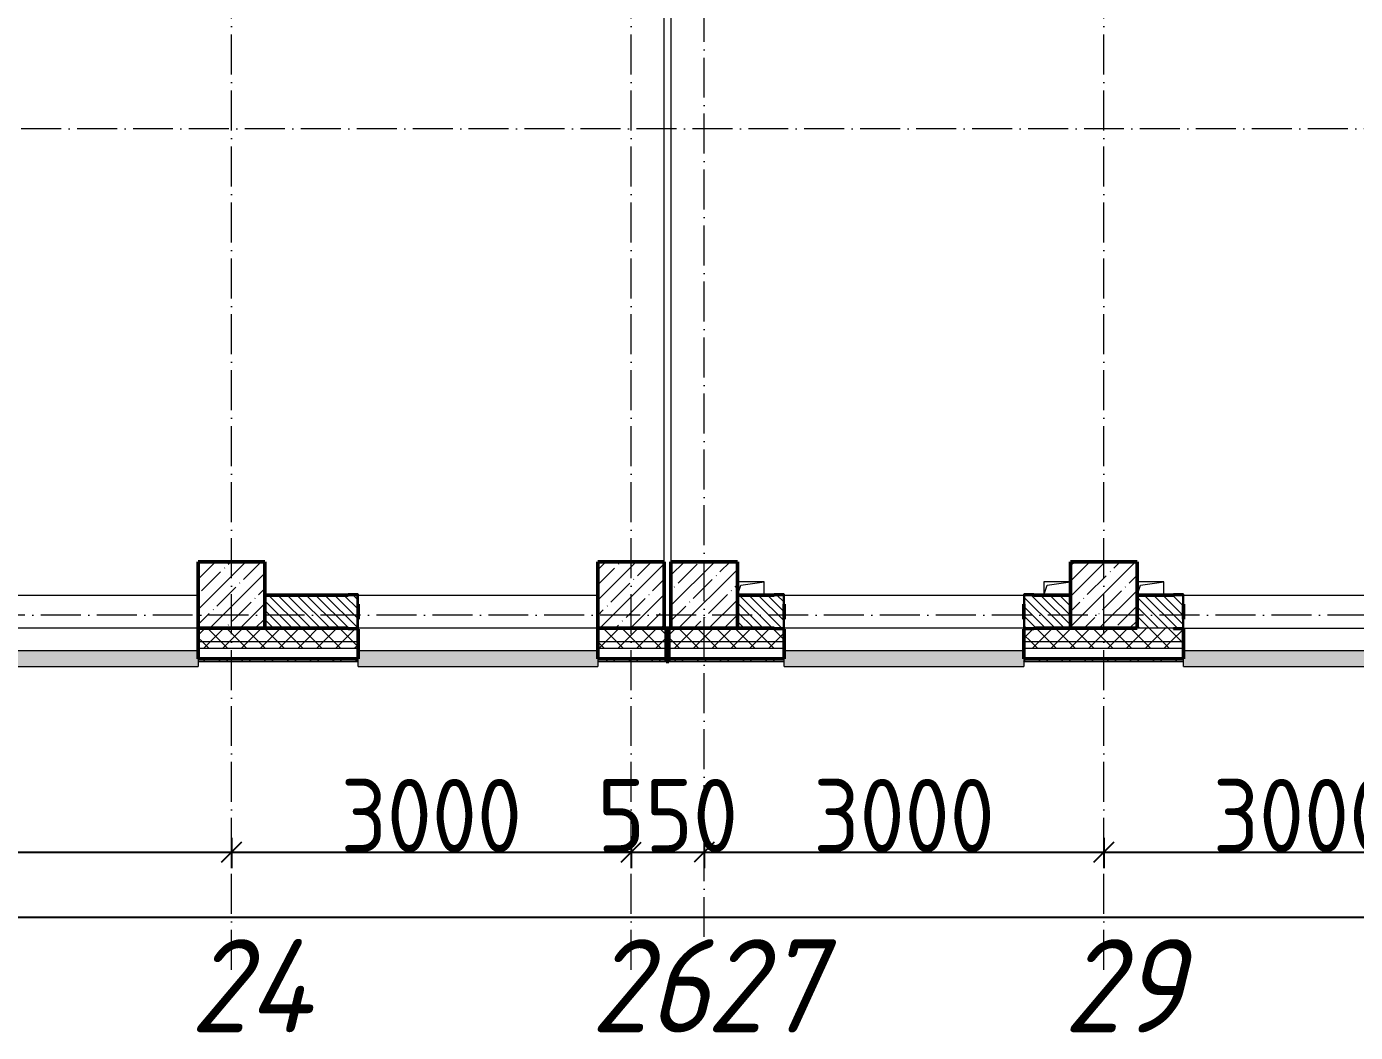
# Model space of a CAD drawing. Header units: millimetres. Extents: x -12989 to 629078, y -109036 to 555275.
# Drawn here: x 550078 to 560058, y 85832 to 93383 of the extents above; entities that cross this region are included whole.
import ezdxf

# ---------------------------------------------------------------- set-up
doc = ezdxf.new("R2010")
doc.units = ezdxf.units.MM
doc.linetypes.add('50_200_ШТРИХ_1Т_ш5_п1_п1_', pattern=[700, 500, -100, 0, -100])
for name, color, linetype, lineweight in [('A-____-____-DIMS', 7, 'Continuous', 9), ('A-FLOR-____-OTLN', 7, 'Continuous', 9), ('A-GENM-____-MCUT', 7, 'Continuous', 25), ('A-GENM-____-OTLN', 7, 'Continuous', 9), ('A-GENM-____-OTLN-1', 7, 'Continuous', 25), ('A-GLAZ-____-OTLN', 7, 'Continuous', 9), ('A-WALL-____-MCUT-2', 7, 'Continuous', 50), ('A-WALL-____-MCUT-3', 7, 'Continuous', 9), ('A-WALL-____-OTLN', 7, 'Continuous', 9), ('A-WALL-____-PATT-1', 7, 'Continuous', 9), ('A-WALL-FNSH-MCUT-1', 7, 'Continuous', 9), ('S-COLS-____-MCUT', 7, 'Continuous', 50), ('S-COLS-____-OTLN', 7, 'Continuous', 9), ('S-GRID-____-IDEN', 7, 'Continuous', 9), ('S-GRID-____-OTLN-1', 7, '50_200_ШТРИХ_1Т_ш5_п1_п1_', 9)]:
    doc.layers.add(name, color=color, linetype=linetype, lineweight=lineweight)
doc.layers.add('A-GLAZ-____-OTLN-1', color=7, linetype='Continuous', lineweight=9, true_color=0xc0c0c0)
doc.styles.add('ISOCPEUR_I', font='isocpeui.ttf', dxfattribs={"width": 0.9, "height": 2.5})
doc.styles.add('ISOCPEUR_I_9', font='isocpeui.ttf', dxfattribs={"width": 0.9, "height": 250})
doc.styles.add('СПДС', font='isocpeur.ttf', dxfattribs={"width": 0.9})
doc.dimstyles.new('ISO-2_5_0_9К_БОЛЬШОЙ_ОСИ', dxfattribs={"dimscale": 304.8, "dimtxt": 248.995294, "dimasz": 0.492126, "dimexe": 0.393701, "dimexo": 0, "dimgap": 0, "dimtad": 1, "dimdec": 0, "dimzin": 0, "dimdsep": 46, "dimtxsty": 'ISOCPEUR_I_9', "dimblk1": 'OBLIQUE', "dimblk2": 'OBLIQUE', "dimsah": 1, "dimcen": 0.09, "dimdle": 0.393701, "dimazin": 0, "dimtfac": 1, "dimtdec": 4, "dimtix": 1, "dimtmove": 0, "dimatfit": 3, "dimfxl": 1, "dimtvp": 1, "dimtolj": 1, "dimtzin": 0, "dimarcsym": 2})
pattern_1 = [(45, (516567.8, 90784.41), (-70.71068, 70.71068), []), (135, (516567.8, 90784.41), (-70.71068, -70.71068), [])]
pattern_2 = [(135, (516567.8, 90784.41), (-35.35534, -35.35534), [])]
pattern_3 = [(45, (516567.8, 90784.41), (-85.53659, 85.53659), []), (45, (516624.82, 90784.41), (-85.53659, 85.53659), [])]

# ---------------------------------------------------------------- blocks, each defined once
blk = doc.blocks.new('BSC_Колонна _Прямоугольная - 500х500-V66-АР1_План отверстий 2 этажа в осях 1-64_А-ГГ')
at = {"layer": 'S-COLS-____-OTLN'}
h = blk.add_hatch(dxfattribs=at)
h.set_pattern_fill('FP_95', color=256, style=0, pattern_type=2)
h.set_pattern_definition([(45, (-41600, 1668.96), (-114.04925, 114.04925), []), (45, (-41485.95, 1668.96), (-114.04925, 114.04925), [201.613, -40.323, 3.353, -36.97])])
h.paths.add_polyline_path([(-250, -250), (250, -250), (250, 250), (-250, 250), (-250, -175.1)], flags=0)
at = {"layer": 'S-COLS-____-MCUT'}
for p, q in [((250, 250), (-250, 250)), ((-250, 250), (-250, -250)), ((250, -250), (250, 250)), ((-250, -250), (250, -250))]:
    blk.add_line(p, q, dxfattribs=at)
blk = doc.blocks.new('BSC_Колонна _Прямоугольная - 500х500-V67-АР1_План отверстий 2 этажа в осях 1-64_А-ГГ')
at = {"layer": 'S-COLS-____-OTLN'}
h = blk.add_hatch(dxfattribs=at)
h.set_pattern_fill('FP_96', color=256, style=0, pattern_type=2)
h.set_pattern_definition([(45, (-38050, 1668.96), (-114.04925, 114.04925), []), (45, (-37935.95, 1668.96), (-114.04925, 114.04925), [201.613, -40.323, 3.353, -36.97])])
h.paths.add_polyline_path([(-250, -250), (250, -250), (250, 250), (-250, 250)], flags=0)
at = {"layer": 'S-COLS-____-MCUT'}
for p, q in [((250, 250), (-250, 250)), ((-250, 250), (-250, -250)), ((250, -250), (250, 250)), ((-250, -250), (250, -250))]:
    blk.add_line(p, q, dxfattribs=at)
blk = doc.blocks.new('BSC_Колонна _Прямоугольная - 500х500-V87-АР1_План отверстий 2 этажа в осях 1-64_А-ГГ')
at = {"layer": 'S-COLS-____-OTLN'}
h = blk.add_hatch(dxfattribs=at)
h.set_pattern_fill('FP_116', color=256, style=0, pattern_type=2)
h.set_pattern_definition([(45, (-38600, 1668.96), (-114.04925, 114.04925), []), (45, (-38485.95, 1668.96), (-114.04925, 114.04925), [201.613, -40.323, 3.353, -36.97])])
h.paths.add_polyline_path([(-250, -250), (250, -250), (250, 250), (-250, 250)], flags=0)
at = {"layer": 'S-COLS-____-MCUT'}
for p, q in [((250, 250), (-250, 250)), ((-250, 250), (-250, -250)), ((250, -250), (250, 250)), ((-250, -250), (250, -250))]:
    blk.add_line(p, q, dxfattribs=at)
blk = doc.blocks.new('BSC_Колонна _Прямоугольная - 500х500-V94-АР1_План отверстий 2 этажа в осях 1-64_А-ГГ')
at = {"layer": 'S-COLS-____-OTLN'}
h = blk.add_hatch(dxfattribs=at)
h.set_pattern_fill('FP_123', color=256, style=0, pattern_type=2)
h.set_pattern_definition([(45, (-35050, 1668.96), (-114.04925, 114.04925), []), (45, (-34935.95, 1668.96), (-114.04925, 114.04925), [201.613, -40.323, 3.353, -36.97])])
h.paths.add_polyline_path([(-250, -250), (250, -250), (250, 250), (-250, 250)], flags=0)
at = {"layer": 'S-COLS-____-MCUT'}
for p, q in [((250, 250), (-250, 250)), ((-250, 250), (-250, -250)), ((250, -250), (250, 250)), ((-250, -250), (250, -250))]:
    blk.add_line(p, q, dxfattribs=at)
blk = doc.blocks.new('Фахверк_СКБ_Уголок - 250_2700-27497298-АР1_План отверстий 2 этажа в осях 1-64_А-ГГ')
at = {"layer": 'A-GENM-____-MCUT'}
for p, q in [((200, 181), (125, 181)), ((125, 181), (125, 106)), ((125, 106), (131, 106)), ((131, 106), (131, 175)), ((131, 175), (200, 175)), ((200, 175), (200, 181)), ((131, -6), (125, -6)), ((125, -6), (125, -81)), ((125, -81), (200, -81)), ((131, -75), (131, -6)), ((200, -75), (131, -75)), ((200, -81), (200, -75))]:
    blk.add_line(p, q, dxfattribs=at)
blk = doc.blocks.new('AR_Отверстие прямоугольное _в плите_ - AR_Отверстие прямоугольное _в плите_-30510712-АР1_План отверстий 2 этажа в осях 1-64_А-ГГ')
at = {"layer": 'A-GENM-____-OTLN'}
for p, q in [((100, 50), (-100, 50)), ((-100, -50), (-75, 25)), ((-75, 25), (100, 50)), ((100, -50), (100, 50))]:
    blk.add_line(p, q, dxfattribs=at)
blk = doc.blocks.new('AR_Отверстие прямоугольное _в плите_ - AR_Отверстие прямоугольное _в плите_-V161-АР1_План отверстий 2 этажа в осях 1-64_А-ГГ')
at = {"layer": 'A-GENM-____-OTLN'}
for p, q in [((100, 50), (-100, 50)), ((-100, 50), (-100, -50)), ((-100, -50), (-75, 25)), ((-75, 25), (100, 50))]:
    blk.add_line(p, q, dxfattribs=at)
blk = doc.blocks.new('Отлив_СКБ - Отлив витража_120_НВФ-V194-АР1_План отверстий 2 этажа в осях 1-64_А-ГГ')
at = {"layer": 'A-GLAZ-____-OTLN-1'}
for points in [[(1800, -2), (1800, 0), (0, 0), (0, -2), (1544.5, -2)], [(1544.5, -120), (1800, -120), (1800, -2), (0, -2), (0, -120)]]:
    blk.add_hatch(color=256, dxfattribs=at).paths.add_polyline_path(points, flags=0)
at = {"layer": 'A-GLAZ-____-OTLN'}
for p, q in [((0, 0), (1800, 0)), ((1800, -2), (0, -2)), ((0, -120), (0, -83)), ((1800, -83), (1800, -120)), ((0, -120), (1800, -120))]:
    blk.add_line(p, q, dxfattribs=at)
blk = doc.blocks.new('Отлив_СКБ - Отлив витража_120_НВФ-31885687-АР1_План отверстий 2 этажа в осях 1-64_А-ГГ')
at = {"layer": 'A-GLAZ-____-OTLN-1'}
for points in [[(0, -2), (1800, -2), (1800, 0), (0, 0)], [(1484.9, -120), (1800, -120), (1800, -2), (0, -2), (0, -120)]]:
    blk.add_hatch(color=256, dxfattribs=at).paths.add_polyline_path(points, flags=0)
at = {"layer": 'A-GLAZ-____-OTLN'}
for p, q in [((0, 0), (1800, 0)), ((1800, -2), (0, -2)), ((0, -120), (0, -83)), ((1800, -63), (1800, -120)), ((0, -120), (1800, -120))]:
    blk.add_line(p, q, dxfattribs=at)
blk = doc.blocks.new('Стены 7 - Стены 4-31196221-АР1_План отверстий 2 этажа в осях 1-64_А-ГГ')
at = {"layer": 'A-WALL-____-MCUT-2'}
for p, q in [((-1798.5, 41030.2), (-1798.5, 41010.2)), ((-1548.5, 41030.2), (-1798.5, 41030.2)), ((-1548.5, 41010.2), (-1548.5, 41030.2)), ((-1798.5, 41010.2), (-1548.5, 41010.2))]:
    blk.add_line(p, q, dxfattribs=at)
blk = doc.blocks.new('_Oblique')
at = {"color": 0, "linetype": 'ByBlock', "lineweight": -2}
blk.add_line((-0.5, -0.5), (0.5, 0.5), dxfattribs=at)
blk = doc.blocks.new('*D2915')
at = {"layer": 'A-____-____-DIMS', "color": 0, "lineweight": -2, "transparency": 16777216}
for p, q in [((312820.7, -90355.9), (312820.7, -90582)), ((318820.7, -90355.9), (318820.7, -90582)), ((312700.7, -90462), (318940.7, -90462))]:
    blk.add_line(p, q, dxfattribs=at)
at = {"layer": 'Defpoints', "color": 0, "transparency": 16777216}
for p in [(312820.7, -90355.9), (318820.7, -90355.9), (318820.7, -90462)]:
    blk.add_point(p, dxfattribs=at)
at = {"layer": 'A-____-____-DIMS', "color": 0, "lineweight": -2, "transparency": 16777216, "xscale": 150, "yscale": 150, "zscale": 150, "rotation": 180}
blk.add_blockref('_Oblique', (312820.7, -90462), dxfattribs=at)
at = {"layer": 'A-____-____-DIMS', "color": 0, "lineweight": -2, "transparency": 16777216, "xscale": 150, "yscale": 150, "zscale": 150}
blk.add_blockref('_Oblique', (318820.7, -90462), dxfattribs=at)
at = {"layer": 'A-____-____-DIMS', "color": 0, "transparency": 16777216, "insert": (315820.7, -90187.7), "char_height": 548.64, "attachment_point": 5, "style": 'СПДС'}
blk.add_mtext('\\A1;6000', dxfattribs=at)
blk = doc.blocks.new('*D2916')
at = {"layer": 'A-____-____-DIMS', "color": 0, "lineweight": -2, "transparency": 16777216}
for p, q in [((318820.7, -90355.9), (318820.7, -90582)), ((321820.7, -90355.9), (321820.7, -90582)), ((318700.7, -90462), (321940.7, -90462))]:
    blk.add_line(p, q, dxfattribs=at)
at = {"layer": 'Defpoints', "color": 0, "transparency": 16777216}
for p in [(318820.7, -90355.9), (321820.7, -90355.9), (321820.7, -90462)]:
    blk.add_point(p, dxfattribs=at)
at = {"layer": 'A-____-____-DIMS', "color": 0, "lineweight": -2, "transparency": 16777216, "xscale": 150, "yscale": 150, "zscale": 150, "rotation": 180}
blk.add_blockref('_Oblique', (318820.7, -90462), dxfattribs=at)
at = {"layer": 'A-____-____-DIMS', "color": 0, "lineweight": -2, "transparency": 16777216, "xscale": 150, "yscale": 150, "zscale": 150}
blk.add_blockref('_Oblique', (321820.7, -90462), dxfattribs=at)
at = {"layer": 'A-____-____-DIMS', "color": 0, "transparency": 16777216, "insert": (320320.7, -90187.7), "char_height": 548.64, "attachment_point": 5, "style": 'СПДС'}
blk.add_mtext('\\A1;3000', dxfattribs=at)
blk = doc.blocks.new('*D2917')
at = {"layer": 'A-____-____-DIMS', "color": 0, "lineweight": -2, "transparency": 16777216}
for p, q in [((321820.7, -90355.9), (321820.7, -90582)), ((322370.7, -90355.9), (322370.7, -90582)), ((321820.7, -90462), (321670.7, -90462)), ((321820.7, -90462), (322370.7, -90462)), ((322370.7, -90462), (322520.7, -90462))]:
    blk.add_line(p, q, dxfattribs=at)
at = {"layer": 'Defpoints', "color": 0, "transparency": 16777216}
for p in [(321820.7, -90355.9), (322370.7, -90355.9), (322370.7, -90462)]:
    blk.add_point(p, dxfattribs=at)
at = {"layer": 'A-____-____-DIMS', "color": 0, "lineweight": -2, "transparency": 16777216, "xscale": 150, "yscale": 150, "zscale": 150}
blk.add_blockref('_Oblique', (321820.7, -90462), dxfattribs=at)
at = {"layer": 'A-____-____-DIMS', "color": 0, "lineweight": -2, "transparency": 16777216, "xscale": 150, "yscale": 150, "zscale": 150, "rotation": 180}
blk.add_blockref('_Oblique', (322370.7, -90462), dxfattribs=at)
at = {"layer": 'A-____-____-DIMS', "color": 0, "transparency": 16777216, "insert": (322095.7, -90187.7), "char_height": 548.64, "attachment_point": 5, "style": 'СПДС'}
blk.add_mtext('\\A1;550', dxfattribs=at)
blk = doc.blocks.new('*D2918')
at = {"layer": 'A-____-____-DIMS', "color": 0, "lineweight": -2, "transparency": 16777216}
for p, q in [((322370.7, -90355.9), (322370.7, -90582)), ((325370.7, -90355.9), (325370.7, -90582)), ((322250.7, -90462), (325490.7, -90462))]:
    blk.add_line(p, q, dxfattribs=at)
at = {"layer": 'Defpoints', "color": 0, "transparency": 16777216}
for p in [(322370.7, -90355.9), (325370.7, -90355.9), (325370.7, -90462)]:
    blk.add_point(p, dxfattribs=at)
at = {"layer": 'A-____-____-DIMS', "color": 0, "lineweight": -2, "transparency": 16777216, "xscale": 150, "yscale": 150, "zscale": 150, "rotation": 180}
blk.add_blockref('_Oblique', (322370.7, -90462), dxfattribs=at)
at = {"layer": 'A-____-____-DIMS', "color": 0, "lineweight": -2, "transparency": 16777216, "xscale": 150, "yscale": 150, "zscale": 150}
blk.add_blockref('_Oblique', (325370.7, -90462), dxfattribs=at)
at = {"layer": 'A-____-____-DIMS', "color": 0, "transparency": 16777216, "insert": (323870.7, -90187.7), "char_height": 548.64, "attachment_point": 5, "style": 'СПДС'}
blk.add_mtext('\\A1;3000', dxfattribs=at)
blk = doc.blocks.new('*D2919')
at = {"layer": 'A-____-____-DIMS', "color": 0, "lineweight": -2, "transparency": 16777216}
for p, q in [((325370.7, -90355.9), (325370.7, -90582)), ((328370.7, -90355.9), (328370.7, -90582)), ((325250.7, -90462), (328490.7, -90462))]:
    blk.add_line(p, q, dxfattribs=at)
at = {"layer": 'Defpoints', "color": 0, "transparency": 16777216}
for p in [(325370.7, -90355.9), (328370.7, -90355.9), (328370.7, -90462)]:
    blk.add_point(p, dxfattribs=at)
at = {"layer": 'A-____-____-DIMS', "color": 0, "lineweight": -2, "transparency": 16777216, "xscale": 150, "yscale": 150, "zscale": 150, "rotation": 180}
blk.add_blockref('_Oblique', (325370.7, -90462), dxfattribs=at)
at = {"layer": 'A-____-____-DIMS', "color": 0, "lineweight": -2, "transparency": 16777216, "xscale": 150, "yscale": 150, "zscale": 150}
blk.add_blockref('_Oblique', (328370.7, -90462), dxfattribs=at)
at = {"layer": 'A-____-____-DIMS', "color": 0, "transparency": 16777216, "insert": (326870.7, -90187.7), "char_height": 548.64, "attachment_point": 5, "style": 'СПДС'}
blk.add_mtext('\\A1;3000', dxfattribs=at)
blk = doc.blocks.new('*D2935')
at = {"layer": 'A-____-____-DIMS', "color": 0, "lineweight": -2, "transparency": 16777216}
for p, q in [((281420.7, -90844.1), (281420.7, -91070.2)), ((384920.7, -90844.1), (384920.7, -91070.2)), ((281300.7, -90950.2), (385040.7, -90950.2))]:
    blk.add_line(p, q, dxfattribs=at)
at = {"layer": 'Defpoints', "color": 0, "transparency": 16777216}
for p in [(281420.7, -90844.1), (384920.7, -90844.1), (384920.7, -90950.2)]:
    blk.add_point(p, dxfattribs=at)
at = {"layer": 'A-____-____-DIMS', "color": 0, "lineweight": -2, "transparency": 16777216, "xscale": 150, "yscale": 150, "zscale": 150, "rotation": 180}
blk.add_blockref('_Oblique', (281420.7, -90950.2), dxfattribs=at)
at = {"layer": 'A-____-____-DIMS', "color": 0, "lineweight": -2, "transparency": 16777216, "xscale": 150, "yscale": 150, "zscale": 150}
blk.add_blockref('_Oblique', (384920.7, -90950.2), dxfattribs=at)
at = {"layer": 'A-____-____-DIMS', "color": 0, "transparency": 16777216, "insert": (333170.7, -90675.9), "char_height": 548.64, "attachment_point": 5, "style": 'СПДС'}
blk.add_mtext('\\A1;103500', dxfattribs=at)
blk = doc.blocks.new('3эт')
at = {"layer": 'S-GRID-____-OTLN-1', "color": 251, "ltscale": 0.6, "true_color": 0x636466}
for p, q in [((318820.7, -91346.1), (318820.7, -76712.9)), ((321820.7, -91346.1), (321820.7, -76712.9)), ((322370.7, -91099.7), (322370.7, -76712.9)), ((325370.7, -91346.1), (325370.7, -76712.9)), ((387697.2, -85032.4), (279101.9, -85032.4)), ((387845.1, -88682.4), (279101.9, -88682.4))]:
    blk.add_line(p, q, dxfattribs=at)
at = {"layer": 'S-GRID-____-IDEN', "char_height": 700, "attachment_point": 1, "style": 'ISOCPEUR_I'}
for s, insert, width in [('24', (318509.6, -91116.3), 425.696), ('26', (321518.6, -91116.3), 404.05), ('27', (322384.7, -91116.3), 404.05), ('29', (325068.6, -91116.3), 404.05)]:
    blk.add_mtext(s, dxfattribs=dict(at, insert=insert, width=width))
at = {"layer": 'A-____-____-DIMS'}
for base, p1, p2, override, picture, middle in [((318820.7, -90462), (312820.7, -90355.9), (318820.7, -90355.9), {"dimtxt": 1.8, "dimpost": '<>', "dimtxsty": 'СПДС', "dimfxl": 6000}, '*D2915', (315820.7, -90187.7)), ((321820.7, -90462), (318820.7, -90355.9), (321820.7, -90355.9), {"dimtxt": 1.8, "dimpost": '<>', "dimtxsty": 'СПДС', "dimfxl": 3000}, '*D2916', (320320.7, -90187.7)), ((322370.7, -90462), (321820.7, -90355.9), (322370.7, -90355.9), {"dimtxt": 1.8, "dimpost": '<>', "dimtxsty": 'СПДС', "dimfxl": 550}, '*D2917', (322095.7, -90187.7)), ((325370.7, -90462), (322370.7, -90355.9), (325370.7, -90355.9), {"dimtxt": 1.8, "dimpost": '<>', "dimtxsty": 'СПДС', "dimfxl": 3000}, '*D2918', (323870.7, -90187.7)), ((328370.7, -90462), (325370.7, -90355.9), (328370.7, -90355.9), {"dimtxt": 1.8, "dimpost": '<>', "dimtxsty": 'СПДС', "dimfxl": 3000}, '*D2919', (326870.7, -90187.7)), ((384920.7, -90950.2), (281420.7, -90844.1), (384920.7, -90844.1), {"dimtxt": 1.8, "dimpost": '<>', "dimtxsty": 'СПДС', "dimfxl": 103500}, '*D2935', (333170.7, -90675.9))]:
    dim = blk.add_linear_dim(base=base, p1=p1, p2=p2, dimstyle='ISO-2_5_0_9К_БОЛЬШОЙ_ОСИ', override=override, dxfattribs=at)
    dim.commit()
    dim.dimension.update_dxf_attribs({"geometry": picture, "text_midpoint": middle})

msp = doc.modelspace()

# ---------------------------------------------------------------- hatches: boundary and pattern name
at = {"layer": 'A-WALL-____-PATT-1'}
h = msp.add_hatch(dxfattribs=at)
h.set_pattern_fill('FP_6', color=256, style=0, pattern_type=2)
h.set_pattern_definition(pattern_2)
h.paths.add_polyline_path([(552492.7976, 88865.4504), (552561.7976, 88865.4504), (552561.7976, 88934.4504), (552567.7976, 88934.4504), (552567.7976, 89046.4504), (552561.7976, 89046.4504), (552561.7976, 89115.4504), (551867.7976, 89115.4504), (551867.7976, 88865.4504), (551903.3938, 88865.4504)], flags=0)
h = msp.add_hatch(dxfattribs=at)
h.set_pattern_fill('FP_6', color=256, style=0, pattern_type=2)
h.set_pattern_definition(pattern_2)
h.paths.add_polyline_path([(557642.7976, 88865.4504), (557917.7976, 88865.4504), (557917.7976, 89115.4504), (557573.7976, 89115.4504), (557573.7976, 89046.4504), (557567.7976, 89046.4504), (557567.7976, 88934.4504), (557573.7976, 88934.4504), (557573.7976, 88865.4504)], flags=0)
h.paths.add_polyline_path([(555692.7976, 88865.4504), (555761.7976, 88865.4504), (555761.7976, 88934.4504), (555767.7976, 88934.4504), (555767.7976, 89046.4504), (555761.7976, 89046.4504), (555761.7976, 89115.4504), (555417.7976, 89115.4504), (555417.7976, 88865.4504), (555438.3224, 88865.4504)], flags=0)
h = msp.add_hatch(dxfattribs=at)
h.set_pattern_fill('FP_6', color=256, style=0, pattern_type=2)
h.set_pattern_definition(pattern_2)
h.paths.add_polyline_path([(560917.7976, 88865.4504), (560917.7976, 89115.4504), (560573.7976, 89115.4504), (560573.7976, 89046.4504), (560567.7976, 89046.4504), (560567.7976, 88934.4504), (560573.7976, 88934.4504), (560573.7976, 88865.4504), (560740.7152, 88865.4504)], flags=0)
h.paths.add_polyline_path([(558761.7976, 88865.4504), (558761.7976, 88934.4504), (558767.7976, 88934.4504), (558767.7976, 89046.4504), (558761.7976, 89046.4504), (558761.7976, 89115.4504), (558417.7976, 89115.4504), (558417.7976, 88865.4504), (558692.7976, 88865.4504)], flags=0)
h = msp.add_hatch(dxfattribs=at)
h.set_pattern_fill('FP_1', color=256, style=0, pattern_type=2)
h.set_pattern_definition(pattern_1)
h.paths.add_polyline_path([(617817.7976, 88765.4504), (617817.7976, 88865.4504), (608792.7976, 88865.4504), (608792.7976, 88859.4504), (608717.7976, 88859.4504), (608717.7976, 88765.4504), (617317.7976, 88765.4504)], flags=0)
h.paths.add_polyline_path([(606917.7976, 88765.4504), (606917.7976, 88859.4504), (606842.7976, 88859.4504), (606842.7976, 88865.4504), (598967.7976, 88865.4504), (598967.7976, 88765.4504), (606694.7867, 88765.4504)], flags=0)
h.paths.add_polyline_path([(597467.7976, 88765.4504), (597967.7976, 88765.4504), (597967.7976, 88865.4504), (596842.7976, 88865.4504), (596842.7976, 88859.4504), (596767.7976, 88859.4504), (596767.7976, 88765.4504), (596842.7976, 88765.4504)], flags=0)
h.paths.add_polyline_path([(587567.7976, 88765.4504), (588967.7976, 88765.4504), (588967.7976, 88865.4504), (587642.7976, 88865.4504), (587642.7976, 88859.4504), (587567.7976, 88859.4504)], flags=0)
h.paths.add_polyline_path([(585417.7976, 88765.4504), (585767.7976, 88765.4504), (585767.7976, 88859.4504), (585692.7976, 88859.4504), (585692.7976, 88865.4504), (584642.7976, 88865.4504), (584642.7976, 88859.4504), (584567.7976, 88859.4504), (584567.7976, 88765.4504), (584917.7976, 88765.4504)], flags=0)
h.paths.add_polyline_path([(582767.4945, 88765.4504), (582767.4945, 88859.4504), (582692.7976, 88859.4504), (582692.7976, 88865.4504), (581642.7976, 88865.4504), (581642.7976, 88859.4504), (581567.7976, 88859.4504), (581567.7976, 88765.4504), (581950.2867, 88765.4504)], flags=0)
h.paths.add_polyline_path([(579767.7976, 88765.4504), (579767.7976, 88859.4504), (579692.7976, 88859.4504), (579692.7976, 88865.4504), (578642.7976, 88865.4504), (578642.7976, 88859.4504), (578567.7976, 88859.4504), (578567.7976, 88765.4504), (579299.0902, 88765.4504)], flags=0)
h.paths.add_polyline_path([(575917.7976, 88765.4504), (576767.7976, 88765.4504), (576767.7976, 88859.4504), (576692.7976, 88859.4504), (576692.7976, 88865.4504), (575642.7976, 88865.4504), (575642.7976, 88859.4504), (575567.7976, 88859.4504), (575567.7872, 88765.4504), (575764.1617, 88765.4504)], flags=0)
h.paths.add_polyline_path([(570461.7688, 88765.4504), (570767.7872, 88765.4504), (570767.7872, 88859.4504), (570692.7976, 88859.4504), (570692.7976, 88865.4504), (569642.7976, 88865.4504), (569642.7976, 88859.4504), (569567.7976, 88859.4504), (569567.7924, 88765.4504), (570417.7976, 88765.4504)], flags=0)
h.paths.add_polyline_path([(566567.7976, 88765.4504), (567767.7924, 88765.4504), (567767.7924, 88859.4504), (567692.7976, 88859.4504), (567692.7976, 88865.4504), (566642.7976, 88865.4504), (566642.7976, 88859.4504), (566567.7976, 88859.4504)], flags=0)
h.paths.add_polyline_path([(564275.6438, 88765.4504), (564767.7976, 88765.4504), (564767.7976, 88859.4504), (564692.7976, 88859.4504), (564692.7976, 88865.4504), (563642.7976, 88865.4504), (563642.7976, 88859.4504), (563567.7976, 88859.4504), (563567.7976, 88765.4504), (563642.7976, 88765.4504)], flags=0)
h.paths.add_polyline_path([(561624.4474, 88765.4504), (561767.7976, 88765.4504), (561767.7976, 88859.4504), (561692.7976, 88859.4504), (561692.7976, 88865.4504), (560642.7976, 88865.4504), (560642.7976, 88859.4504), (560567.7976, 88859.4504), (560567.7976, 88765.4504), (561417.7976, 88765.4504)], flags=0)
h.paths.add_polyline_path([(558767.7976, 88765.4504), (558767.7976, 88859.4504), (558692.7976, 88859.4504), (558692.7976, 88865.4504), (557642.7976, 88865.4504), (557642.7976, 88859.4504), (557567.7976, 88859.4504), (557567.7976, 88765.4504), (558692.7976, 88765.4504)], flags=0)
h.paths.add_polyline_path([(555767.7976, 88765.4504), (555767.7976, 88859.4504), (555692.7976, 88860.0933), (555692.7976, 88865.4504), (554367.7976, 88865.4504), (554367.7976, 88765.4504), (555761.7976, 88765.4504)], flags=0)
h.paths.add_polyline_path([(551367.7976, 88765.4504), (552567.7976, 88765.4504), (552567.7976, 88859.4504), (552492.7976, 88859.4504), (552492.7976, 88865.4504), (551367.7976, 88865.4504)], flags=0)
h.paths.add_polyline_path([(549561.7976, 88765.4504), (549567.7976, 88765.4504), (549567.7976, 88859.4504), (549492.7976, 88859.4504), (549492.7976, 88865.4504), (548442.7976, 88865.4504), (548442.7976, 88859.4504), (548367.7976, 88859.4504), (548368.4652, 88765.4504), (549492.7976, 88765.4504)], flags=0)
h.paths.add_polyline_path([(546492.7976, 88765.4504), (546567.7976, 88765.4504), (546567.7976, 88859.4504), (546492.7976, 88859.4504), (546492.7976, 88865.4504), (545367.7976, 88865.4504), (545367.7976, 88765.4504), (545867.7976, 88765.4504)], flags=0)
h.paths.add_polyline_path([(542867.7976, 88765.4504), (543567.7976, 88765.4504), (543567.7976, 88859.4504), (543492.7976, 88859.4504), (543492.7976, 88865.4504), (542367.7976, 88865.4504), (542367.7976, 88765.4504)], flags=0)
h.paths.add_polyline_path([(540567.7976, 88765.4504), (540567.7976, 88859.4504), (540492.7976, 88859.4504), (540492.7976, 88865.4504), (539442.7976, 88865.4504), (539442.7976, 88859.4504), (539367.7976, 88859.4504), (539367.7976, 88765.4504), (539531.1438, 88765.4504)], flags=0)
h.paths.add_polyline_path([(537492.7976, 88765.4504), (537567.7976, 88765.4504), (537567.7976, 88859.4504), (537492.7976, 88859.4504), (537492.7976, 88865.4504), (536367.7976, 88865.4504), (536367.7976, 88765.4504), (536879.9473, 88765.4504)], flags=0)
h.paths.add_polyline_path([(533367.7976, 88765.4504), (534567.7976, 88765.4504), (534567.7976, 88859.4504), (534492.7976, 88859.4504), (534492.7976, 88865.4504), (533367.7976, 88865.4504)], flags=0)
h.paths.add_polyline_path([(531567.7976, 88765.4504), (531567.7976, 88859.4504), (531492.7976, 88859.4504), (531492.7976, 88865.4504), (530442.7976, 88865.4504), (530442.7976, 88859.4504), (530367.7976, 88859.4504), (530367.7976, 88765.4504), (531467.7976, 88765.4504)], flags=0)
h.paths.add_polyline_path([(529367.7976, 88765.4504), (529367.7976, 88859.4504), (529292.7976, 88859.4504), (529292.7976, 88865.4504), (524042.7976, 88865.4504), (524042.7976, 88859.4504), (523967.7976, 88859.4504), (523967.7976, 88765.4504), (528926.358, 88765.4504)], flags=0)
h.paths.add_polyline_path([(521867.7976, 88765.4504), (522967.7976, 88765.4504), (522967.7976, 88859.4504), (522892.7976, 88859.4504), (522892.7976, 88865.4504), (514117.7976, 88865.4504), (514117.7976, 88765.4504), (521856.5009, 88765.4504)], flags=0)
h = msp.add_hatch(dxfattribs=at)
h.set_pattern_fill('FP_1', color=256, style=0, pattern_type=2)
h.set_pattern_definition(pattern_1)
h.paths.add_polyline_path([(617817.7976, 88715.4504), (617917.7976, 88715.4504), (617917.7976, 88765.4504), (608717.7976, 88765.4504), (608717.7976, 88715.4504), (617299.5724, 88715.4504)], flags=0)
h.paths.add_polyline_path([(605811.0546, 88715.4504), (606917.7976, 88715.4504), (606917.7976, 88765.4504), (598967.7976, 88765.4504), (598967.7976, 88715.4504), (604927.3224, 88715.4504)], flags=0)
h.paths.add_polyline_path([(596767.7976, 88715.4504), (597967.7976, 88715.4504), (597967.7976, 88765.4504), (596767.7976, 88765.4504)], flags=0)
h.paths.add_polyline_path([(588967.7976, 88715.4504), (588967.7976, 88765.4504), (587567.7976, 88765.4504), (587567.7976, 88715.4504), (588136.4117, 88715.4504)], flags=0)
h.paths.add_polyline_path([(585767.7976, 88715.4504), (585767.7976, 88765.4504), (584567.7976, 88765.4504), (584567.7976, 88715.4504), (585485.2152, 88715.4504)], flags=0)
h.paths.add_polyline_path([(581950.2867, 88715.4504), (582767.4945, 88715.4504), (582767.4945, 88765.4504), (581567.7976, 88765.4504), (581567.7976, 88715.4504)], flags=0)
h.paths.add_polyline_path([(579767.7976, 88715.4504), (579767.7976, 88765.4504), (578567.7976, 88765.4504), (578567.7976, 88715.4504), (579299.0902, 88715.4504)], flags=0)
h.paths.add_polyline_path([(576647.8938, 88715.4504), (576767.7976, 88715.4504), (576767.7976, 88765.4504), (575567.7872, 88765.4504), (575567.7872, 88715.4504), (575764.1617, 88715.4504)], flags=0)
h.paths.add_polyline_path([(570767.7872, 88715.4504), (570767.7872, 88765.4504), (569567.7924, 88765.4504), (569567.7924, 88715.4504), (570461.7688, 88715.4504)], flags=0)
h.paths.add_polyline_path([(567767.7924, 88715.4504), (567767.7924, 88765.4504), (566567.7976, 88765.4504), (566567.7976, 88715.4504), (566926.8402, 88715.4504)], flags=0)
h.paths.add_polyline_path([(563567.7976, 88715.4504), (564767.7976, 88715.4504), (564767.7976, 88765.4504), (563567.7976, 88765.4504)], flags=0)
h.paths.add_polyline_path([(561624.4474, 88715.4504), (561767.7976, 88715.4504), (561767.7976, 88765.4504), (560567.7976, 88765.4504), (560567.7976, 88715.4504), (560740.7152, 88715.4504)], flags=0)
h.paths.add_polyline_path([(558767.7976, 88715.4504), (558767.7976, 88765.4504), (557567.7976, 88765.4504), (557567.7976, 88715.4504), (558089.5188, 88715.4504)], flags=0)
h.paths.add_polyline_path([(555438.3224, 88715.4504), (555767.7976, 88715.4504), (555767.7976, 88765.4504), (554367.7976, 88765.4504), (554367.7976, 88715.4504), (554554.5902, 88715.4504)], flags=0)
h.paths.add_polyline_path([(552567.7976, 88715.4504), (552567.7976, 88765.4504), (551367.7976, 88765.4504), (551367.7976, 88715.4504), (551903.3938, 88715.4504)], flags=0)
h.paths.add_polyline_path([(549567.7976, 88715.4504), (549567.7976, 88765.4504), (548367.7976, 88765.4504), (548368.4652, 88715.4504)], flags=0)
h.paths.add_polyline_path([(546567.7976, 88715.4504), (546567.7976, 88765.4504), (545367.7976, 88765.4504), (545367.7976, 88715.4504)], flags=0)
h.paths.add_polyline_path([(542367.7976, 88715.4504), (543567.7976, 88715.4504), (543567.7976, 88765.4504), (542367.7976, 88765.4504)], flags=0)
h.paths.add_polyline_path([(540567.7976, 88715.4504), (540567.7976, 88765.4504), (539367.7976, 88765.4504), (539367.7976, 88715.4504), (539531.1438, 88715.4504)], flags=0)
h.paths.add_polyline_path([(537567.7976, 88715.4504), (537567.7976, 88765.4504), (536367.7976, 88765.4504), (536367.7976, 88715.4504), (536879.9473, 88715.4504)], flags=0)
h.paths.add_polyline_path([(534567.7976, 88715.4504), (534567.7976, 88765.4504), (533367.7976, 88765.4504), (533367.7976, 88715.4504), (534228.7509, 88715.4504)], flags=0)
h.paths.add_polyline_path([(531567.7976, 88715.4504), (531567.7976, 88765.4504), (530367.7976, 88765.4504), (530367.7976, 88715.4504), (530693.8223, 88715.4504)], flags=0)
h.paths.add_polyline_path([(529367.7976, 88715.4504), (529367.7976, 88765.4504), (523967.7976, 88765.4504), (523967.7976, 88715.4504), (528926.358, 88715.4504)], flags=0)
h.paths.add_polyline_path([(522967.7976, 88715.4504), (522967.7976, 88765.4504), (514017.7976, 88765.4504), (514017.7976, 88715.4504), (521856.5009, 88715.4504)], flags=0)
h = msp.add_hatch(dxfattribs=at)
h.set_pattern_fill('FP_3', color=256, style=0, pattern_type=2)
h.set_pattern_definition(pattern_3)
h.paths.add_polyline_path([(554368.7976, 88615.4504), (554882.7976, 88615.4504), (554882.7976, 88635.4504), (554368.7976, 88635.4504)], flags=0)
h.paths.add_polyline_path([(551903.3938, 88615.4504), (552567.7976, 88615.4504), (552567.7976, 88635.4504), (551367.7976, 88635.4504), (551367.7976, 88615.4504)], flags=0)
h.paths.add_polyline_path([(549567.7976, 88615.4504), (549567.7976, 88635.4504), (548368.7976, 88635.4504), (548368.7976, 88615.4504)], flags=0)
h.paths.add_polyline_path([(546567.7976, 88615.4504), (546567.7976, 88635.4504), (545367.7976, 88635.4504), (545367.7976, 88615.4504)], flags=0)
h.paths.add_polyline_path([(543066.0723, 88615.4504), (543567.7976, 88615.4504), (543567.7976, 88635.4504), (542368.7976, 88635.4504), (542368.7976, 88615.4504)], flags=0)
h.paths.add_polyline_path([(540567.7976, 88615.4504), (540567.7976, 88635.4504), (539367.7976, 88635.4504), (539367.7976, 88615.4504), (539531.1438, 88615.4504)], flags=0)
h.paths.add_polyline_path([(536879.9473, 88615.4504), (537567.7976, 88615.4504), (537567.7976, 88635.4504), (536367.7976, 88635.4504), (536367.7976, 88615.4504)], flags=0)
h.paths.add_polyline_path([(534228.7509, 88615.4504), (534567.7976, 88615.4504), (534567.7976, 88635.4504), (533367.7976, 88635.4504), (533367.7976, 88615.4504)], flags=0)
h.paths.add_polyline_path([(530693.8223, 88615.4504), (531567.7976, 88615.4504), (531567.7976, 88635.4504), (530367.7976, 88635.4504), (530367.7976, 88615.4504)], flags=0)
h.paths.add_polyline_path([(528926.358, 88615.4504), (529367.7976, 88615.4504), (529367.7976, 88635.4504), (523967.7976, 88635.4504), (523967.7976, 88615.4504), (527158.8938, 88615.4504)], flags=0)
h.paths.add_polyline_path([(521856.5009, 88615.4504), (522967.7976, 88615.4504), (522967.7976, 88635.4504), (513887.7976, 88635.4504), (513887.7976, 88615.4504), (520089.0366, 88615.4504)], flags=0)
h = msp.add_hatch(dxfattribs=at)
h.set_pattern_fill('FP_3', color=256, style=0, pattern_type=2)
h.set_pattern_definition(pattern_3)
h.paths.add_polyline_path([(588136.4117, 88615.4504), (588432.7976, 88615.4504), (588432.7976, 88635.4504), (587568.7976, 88635.4504), (587568.7976, 88615.4504)], flags=0)
h.paths.add_polyline_path([(585485.2152, 88615.4504), (585767.7976, 88615.4504), (585767.7976, 88635.4504), (584567.7976, 88635.4504), (584567.7976, 88615.4504), (584601.4831, 88615.4504)], flags=0)
h.paths.add_polyline_path([(582767.4945, 88615.4504), (582767.4945, 88635.4504), (581567.7976, 88635.4504), (581567.7976, 88615.4504), (581950.2867, 88615.4504)], flags=0)
h.paths.add_polyline_path([(578568.7976, 88615.4504), (579767.7976, 88615.4504), (579767.7976, 88635.4504), (578568.7976, 88635.4504)], flags=0)
h.paths.add_polyline_path([(576647.8938, 88615.4504), (576767.7976, 88615.4504), (576767.7976, 88635.4504), (575567.7976, 88635.4504), (575567.7976, 88615.4504), (575764.1617, 88615.4504)], flags=0)
h.paths.add_polyline_path([(569578.0367, 88615.4504), (570767.7976, 88615.4504), (570767.7976, 88635.4504), (569567.7976, 88635.4504), (569567.7976, 88615.4504)], flags=0)
h.paths.add_polyline_path([(567767.7976, 88615.4504), (567767.7976, 88635.4504), (566567.7976, 88635.4504), (566567.7976, 88615.4504), (566926.8402, 88615.4504)], flags=0)
h.paths.add_polyline_path([(564275.6438, 88615.4504), (564767.7976, 88615.4504), (564767.7976, 88635.4504), (563567.7976, 88635.4504), (563567.7976, 88615.4504)], flags=0)
h.paths.add_polyline_path([(561624.4474, 88615.4504), (561767.7976, 88615.4504), (561767.7976, 88635.4504), (560567.7976, 88635.4504), (560567.7976, 88615.4504), (560740.7152, 88615.4504)], flags=0)
h.paths.add_polyline_path([(558089.5188, 88615.4504), (558767.7976, 88615.4504), (558767.7976, 88635.4504), (557567.7976, 88635.4504), (557567.7976, 88615.4504)], flags=0)
h.paths.add_polyline_path([(555438.3224, 88615.4504), (555767.7976, 88615.4504), (555767.7976, 88635.4504), (554902.7976, 88635.4504), (554902.7976, 88615.4504)], flags=0)

# ---------------------------------------------------------------- linework, layer by layer
at = {"layer": 'A-FLOR-____-OTLN'}
for p, q in [((554917.7976, 96115.4504), (554917.7976, 89365.4504)), ((554867.7976, 89365.4504), (554867.7976, 95965.4504))]:
    msp.add_line(p, q, dxfattribs=at)
at = {"layer": 'A-WALL-____-MCUT-2'}
for p, q in [((552492.7976, 89115.4504), (551867.7976, 89115.4504)), ((552567.7976, 88934.4504), (552567.7976, 89046.4504)), ((555692.7976, 89115.4504), (555417.7976, 89115.4504)), ((555767.7976, 88934.4504), (555767.7976, 89046.4504)), ((557567.7976, 89046.4504), (557567.7976, 88934.4504)), ((557917.7976, 89115.4504), (557642.7976, 89115.4504)), ((558692.7976, 89115.4504), (558417.7976, 89115.4504)), ((558767.7976, 88934.4504), (558767.7976, 89046.4504)), ((551367.7976, 88865.4504), (551367.7976, 88635.4504)), ((552492.7976, 88865.4504), (551867.7976, 88865.4504)), ((552567.7976, 88635.4504), (552567.7976, 88859.4504)), ((554367.7976, 88865.4504), (554367.7976, 88635.4504)), ((554917.7976, 88865.4504), (554867.7976, 88865.4504)), ((555692.7976, 88865.4504), (555417.7976, 88865.4504)), ((555767.7976, 88635.4504), (555767.7976, 88859.4504)), ((557567.7976, 88859.4504), (557567.7976, 88635.4504)), ((557917.7976, 88865.4504), (557642.7976, 88865.4504)), ((558767.7976, 88635.4504), (558767.7976, 88859.4504)), ((551367.7976, 88635.4504), (552567.7976, 88635.4504)), ((554367.7976, 88635.4504), (555767.7976, 88635.4504)), ((557567.7976, 88635.4504), (558767.7976, 88635.4504))]:
    msp.add_line(p, q, dxfattribs=at)
at = {"layer": 'A-WALL-____-MCUT-3'}
for p, q in [((558692.7976, 88865.4504), (558417.7976, 88865.4504)), ((551367.7976, 88765.4504), (552567.7976, 88765.4504)), ((554367.7976, 88765.4504), (555767.7976, 88765.4504)), ((557567.7976, 88765.4504), (558767.7976, 88765.4504)), ((551367.7976, 88715.4504), (552567.7976, 88715.4504)), ((554367.7976, 88715.4504), (555767.7976, 88715.4504)), ((557567.7976, 88715.4504), (558767.7976, 88715.4504))]:
    msp.add_line(p, q, dxfattribs=at)
at = {"layer": 'A-WALL-____-OTLN'}
for p, q in [((549567.7976, 89115.4504), (551367.7976, 89115.4504)), ((552567.7976, 89115.4504), (554367.7976, 89115.4504)), ((555767.7976, 89115.4504), (557567.7976, 89115.4504)), ((558767.7976, 89115.4504), (560567.7976, 89115.4504)), ((551367.7976, 88865.4504), (549567.7976, 88865.4504)), ((554367.7976, 88865.4504), (552567.7976, 88865.4504)), ((557567.7976, 88865.4504), (555767.7976, 88865.4504)), ((558767.7976, 88865.4504), (560567.7976, 88865.4504))]:
    msp.add_line(p, q, dxfattribs=at)
at = {"layer": 'A-WALL-FNSH-MCUT-1'}
for p, q in [((551367.7976, 88635.4504), (551367.7976, 88615.4504)), ((552567.7976, 88615.4504), (552567.7976, 88635.4504)), ((554368.7976, 88635.4504), (554368.7976, 88615.4504)), ((554882.7976, 88615.4504), (554882.7976, 88635.4504)), ((554902.7976, 88635.4504), (554902.7976, 88615.4504)), ((555767.7976, 88615.4504), (555767.7976, 88635.4504)), ((557567.7976, 88635.4504), (557567.7976, 88615.4504)), ((558767.7976, 88615.4504), (558767.7976, 88635.4504)), ((551367.7976, 88615.4504), (552567.7976, 88615.4504)), ((554368.7976, 88615.4504), (554882.7976, 88615.4504)), ((554902.7976, 88615.4504), (555767.7976, 88615.4504)), ((557567.7976, 88615.4504), (558767.7976, 88615.4504))]:
    msp.add_line(p, q, dxfattribs=at)

# ---------------------------------------------------------------- block references
msp.add_blockref('3эт', (232797.0902, 177647.8646))
at = {"layer": 'A-GENM-____-OTLN'}
for name, p in [('AR_Отверстие прямоугольное _в плите_ - AR_Отверстие прямоугольное _в плите_-30510712-АР1_План отверстий 2 этажа в осях 1-64_А-ГГ', (555517.7976, 89165.4504)), ('AR_Отверстие прямоугольное _в плите_ - AR_Отверстие прямоугольное _в плите_-V161-АР1_План отверстий 2 этажа в осях 1-64_А-ГГ', (557817.7976, 89165.4504)), ('AR_Отверстие прямоугольное _в плите_ - AR_Отверстие прямоугольное _в плите_-30510712-АР1_План отверстий 2 этажа в осях 1-64_А-ГГ', (558517.7976, 89165.4504))]:
    msp.add_blockref(name, p, dxfattribs=at)
at = {"layer": 'A-GENM-____-OTLN-1', "rotation": 180}
for p in [(552692.7976, 89040.4504), (555892.7976, 89040.4504), (558892.7976, 89040.4504)]:
    msp.add_blockref('Фахверк_СКБ_Уголок - 250_2700-27497298-АР1_План отверстий 2 этажа в осях 1-64_А-ГГ', p, dxfattribs=at)
at = {"layer": 'A-GENM-____-OTLN-1'}
msp.add_blockref('Фахверк_СКБ_Уголок - 250_2700-27497298-АР1_План отверстий 2 этажа в осях 1-64_А-ГГ', (557442.7976, 88940.4504), dxfattribs=at)
at = {"layer": 'A-GLAZ-____-OTLN'}
for name, p in [('Отлив_СКБ - Отлив витража_120_НВФ-V194-АР1_План отверстий 2 этажа в осях 1-64_А-ГГ', (549567.7976, 88698.4504)), ('Отлив_СКБ - Отлив витража_120_НВФ-31885687-АР1_План отверстий 2 этажа в осях 1-64_А-ГГ', (552567.7976, 88698.4504)), ('Отлив_СКБ - Отлив витража_120_НВФ-V194-АР1_План отверстий 2 этажа в осях 1-64_А-ГГ', (555767.7976, 88698.4504)), ('Отлив_СКБ - Отлив витража_120_НВФ-V194-АР1_План отверстий 2 этажа в осях 1-64_А-ГГ', (558767.7976, 88698.4504))]:
    msp.add_blockref(name, p, dxfattribs=at)
at = {"layer": 'A-WALL-____-OTLN', "rotation": 89.9999999999999}
msp.add_blockref('Стены 7 - Стены 4-31196221-АР1_План отверстий 2 этажа в осях 1-64_А-ГГ', (595913.0396, 90413.9622), dxfattribs=at)
at = {"layer": 'S-COLS-____-OTLN'}
for name, p in [('BSC_Колонна _Прямоугольная - 500х500-V94-АР1_План отверстий 2 этажа в осях 1-64_А-ГГ', (551617.7976, 89115.4504)), ('BSC_Колонна _Прямоугольная - 500х500-V67-АР1_План отверстий 2 этажа в осях 1-64_А-ГГ', (554617.7976, 89115.4504)), ('BSC_Колонна _Прямоугольная - 500х500-V87-АР1_План отверстий 2 этажа в осях 1-64_А-ГГ', (555167.7976, 89115.4504)), ('BSC_Колонна _Прямоугольная - 500х500-V66-АР1_План отверстий 2 этажа в осях 1-64_А-ГГ', (558167.7976, 89115.4504))]:
    msp.add_blockref(name, p, dxfattribs=at)

doc.saveas('drawing.dxf')
